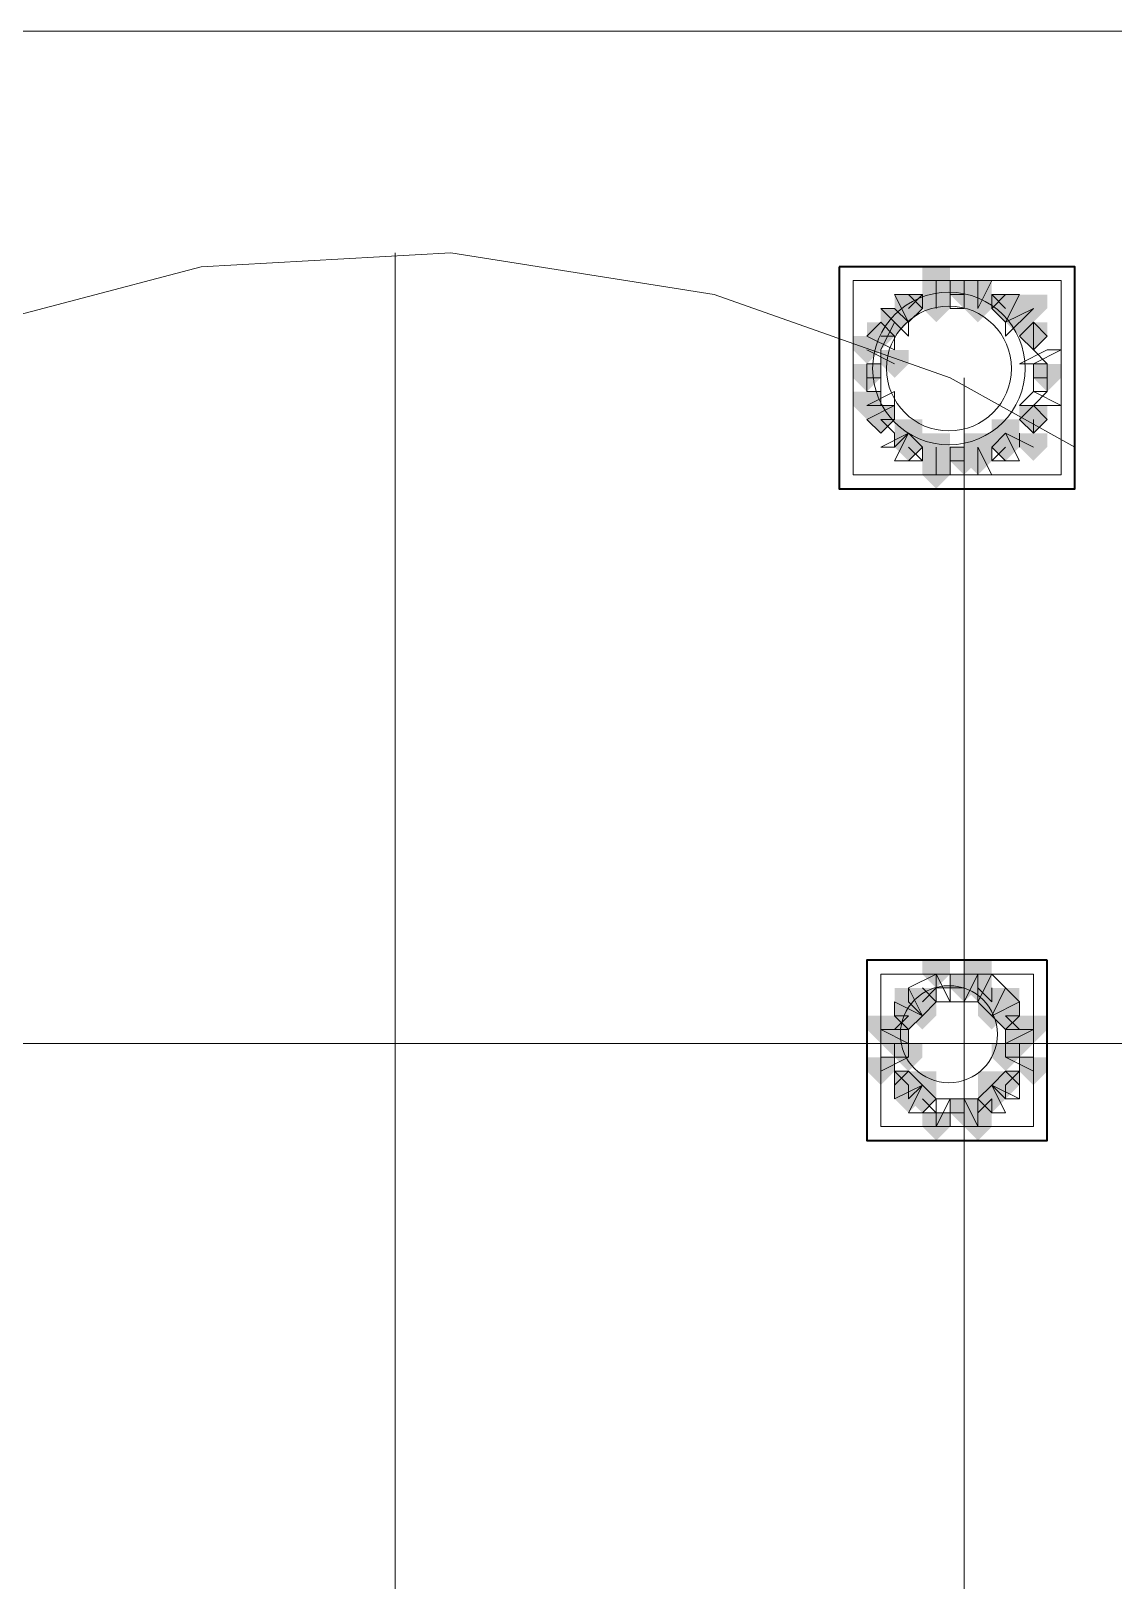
# Model space of a CAD drawing. Header units: millimetres. Extents: x 2315 to 4619, y 1334 to 1897.
# Drawn here: x 3736.45 to 3741.22, y 1554.84 to 1561.67 of the extents above; entities that cross this region are included whole.
import ezdxf

# ---------------------------------------------------------------- set-up
doc = ezdxf.new("R2010")
doc.units = ezdxf.units.MM
doc.linetypes.add('PDF_IMPORT', pattern=[1, 0.8, -0.2])
for name, color, linetype, true_color in [('PDF_10', 7, 'Continuous', 0x00b85c), ('PDF_AXIS', 7, 'Continuous', 0x00b85c), ('PDF_柱构件', 7, 'Continuous', 0x00b85c), ('PDF_转运站初步方案', 7, 'Continuous', 0x00b85c)]:
    doc.layers.add(name, color=color, linetype=linetype, true_color=true_color)
doc.layers.add('PDF_中心线层', color=1, linetype='Continuous')
doc.layers.add('PDF_粗实线层', color=7, linetype='Continuous')

msp = doc.modelspace()

# ---------------------------------------------------------------- hatches: boundary and pattern name
at = {"layer": 'PDF_10', "transparency": 33554559}
for points in [[(3740.5565, 1560.5703), (3740.4954, 1560.5703), (3740.4954, 1560.5093), (3740.5565, 1560.4482), (3740.6175, 1560.5093), (3740.6175, 1560.5703)], [(3740.5565, 1560.5703), (3740.4954, 1560.5703), (3740.4954, 1560.5093), (3740.5565, 1560.4482), (3740.6175, 1560.5093), (3740.6175, 1560.5703)], [(3740.3121, 1560.5093), (3740.2511, 1560.5093), (3740.2511, 1560.4482), (3740.3121, 1560.3871), (3740.3732, 1560.4482), (3740.3732, 1560.5093)], [(3740.3121, 1560.5093), (3740.2511, 1560.5093), (3740.2511, 1560.4482), (3740.3121, 1560.3871), (3740.3732, 1560.4482), (3740.3732, 1560.5093)], [(3740.7397, 1560.5093), (3740.6786, 1560.5093), (3740.6786, 1560.4482), (3740.7397, 1560.3871), (3740.8008, 1560.4482), (3740.8008, 1560.5093)], [(3740.7397, 1560.5093), (3740.6786, 1560.5093), (3740.6786, 1560.4482), (3740.7397, 1560.3871), (3740.8008, 1560.4482), (3740.8008, 1560.5093)], [(3740.19, 1560.3871), (3740.1289, 1560.3871), (3740.1289, 1560.326), (3740.19, 1560.2649), (3740.2511, 1560.326), (3740.2511, 1560.3871)], [(3740.19, 1560.3871), (3740.1289, 1560.3871), (3740.1289, 1560.326), (3740.19, 1560.2649), (3740.2511, 1560.326), (3740.2511, 1560.3871)], [(3740.8619, 1560.3871), (3740.8008, 1560.3871), (3740.8008, 1560.326), (3740.8619, 1560.2649), (3740.923, 1560.326), (3740.923, 1560.3871)], [(3740.8619, 1560.3871), (3740.8008, 1560.3871), (3740.8008, 1560.326), (3740.8619, 1560.2649), (3740.923, 1560.326), (3740.923, 1560.3871)], [(3740.8619, 1560.3871), (3740.8008, 1560.3871), (3740.8008, 1560.326), (3740.8619, 1560.2649), (3740.923, 1560.326), (3740.923, 1560.3871)], [(3740.1289, 1560.2039), (3740.0678, 1560.2039), (3740.0678, 1560.1428), (3740.1289, 1560.0817), (3740.19, 1560.1428), (3740.19, 1560.2039)], [(3740.1289, 1560.2039), (3740.0678, 1560.2039), (3740.0678, 1560.1428), (3740.1289, 1560.0817), (3740.19, 1560.1428), (3740.19, 1560.2039)], [(3740.923, 1560.2039), (3740.8619, 1560.2039), (3740.8619, 1560.1428), (3740.923, 1560.0817), (3740.984, 1560.1428), (3740.984, 1560.2039)], [(3740.923, 1560.2039), (3740.8619, 1560.2039), (3740.8619, 1560.1428), (3740.923, 1560.0817), (3740.984, 1560.1428), (3740.984, 1560.2039)], [(3740.19, 1560.0206), (3740.1289, 1560.0206), (3740.1289, 1559.9595), (3740.19, 1559.8985), (3740.2511, 1559.9595), (3740.2511, 1560.0206)], [(3740.19, 1560.0206), (3740.1289, 1560.0206), (3740.1289, 1559.9595), (3740.19, 1559.8985), (3740.2511, 1559.9595), (3740.2511, 1560.0206)], [(3740.8619, 1560.0206), (3740.8008, 1560.0206), (3740.8008, 1559.9595), (3740.8619, 1559.8985), (3740.923, 1559.9595), (3740.923, 1560.0206)], [(3740.8619, 1560.0206), (3740.8008, 1560.0206), (3740.8008, 1559.9595), (3740.8619, 1559.8985), (3740.923, 1559.9595), (3740.923, 1560.0206)], [(3740.8619, 1560.0206), (3740.8008, 1560.0206), (3740.8008, 1559.9595), (3740.8619, 1559.8985), (3740.923, 1559.9595), (3740.923, 1560.0206)], [(3740.3121, 1559.8985), (3740.2511, 1559.8985), (3740.2511, 1559.8374), (3740.3121, 1559.7763), (3740.3732, 1559.8374), (3740.3732, 1559.8985)], [(3740.3121, 1559.8985), (3740.2511, 1559.8985), (3740.2511, 1559.8374), (3740.3121, 1559.7763), (3740.3732, 1559.8374), (3740.3732, 1559.8985)], [(3740.5565, 1559.8374), (3740.4954, 1559.8374), (3740.4954, 1559.7763), (3740.5565, 1559.7152), (3740.6175, 1559.7763), (3740.6175, 1559.8374)], [(3740.5565, 1559.8374), (3740.4954, 1559.8374), (3740.4954, 1559.7763), (3740.5565, 1559.7152), (3740.6175, 1559.7763), (3740.6175, 1559.8374)], [(3740.7397, 1559.8985), (3740.6786, 1559.8985), (3740.6786, 1559.8374), (3740.7397, 1559.7763), (3740.8008, 1559.8374), (3740.8008, 1559.8985)], [(3740.7397, 1559.8985), (3740.6786, 1559.8985), (3740.6786, 1559.8374), (3740.7397, 1559.7763), (3740.8008, 1559.8374), (3740.8008, 1559.8985)], [(3740.5565, 1557.5163), (3740.4954, 1557.5163), (3740.4954, 1557.4552), (3740.5565, 1557.3941), (3740.6175, 1557.4552), (3740.6175, 1557.5163)], [(3740.5565, 1557.5163), (3740.4954, 1557.5163), (3740.4954, 1557.4552), (3740.5565, 1557.3941), (3740.6175, 1557.4552), (3740.6175, 1557.5163)], [(3740.3732, 1557.4552), (3740.3121, 1557.4552), (3740.3121, 1557.3941), (3740.3732, 1557.333), (3740.4343, 1557.3941), (3740.4343, 1557.4552)], [(3740.3732, 1557.4552), (3740.3121, 1557.4552), (3740.3121, 1557.3941), (3740.3732, 1557.333), (3740.4343, 1557.3941), (3740.4343, 1557.4552)], [(3740.6786, 1557.4552), (3740.6175, 1557.4552), (3740.6175, 1557.3941), (3740.6786, 1557.333), (3740.7397, 1557.3941), (3740.7397, 1557.4552)], [(3740.6786, 1557.4552), (3740.6175, 1557.4552), (3740.6175, 1557.3941), (3740.6786, 1557.333), (3740.7397, 1557.3941), (3740.7397, 1557.4552)], [(3740.3121, 1557.3941), (3740.2511, 1557.3941), (3740.2511, 1557.333), (3740.3121, 1557.272), (3740.3732, 1557.333), (3740.3732, 1557.3941)], [(3740.3121, 1557.3941), (3740.2511, 1557.3941), (3740.2511, 1557.333), (3740.3121, 1557.272), (3740.3732, 1557.333), (3740.3732, 1557.3941)], [(3740.7397, 1557.3941), (3740.6786, 1557.3941), (3740.6786, 1557.333), (3740.7397, 1557.272), (3740.8008, 1557.333), (3740.8008, 1557.3941)], [(3740.7397, 1557.3941), (3740.6786, 1557.3941), (3740.6786, 1557.333), (3740.7397, 1557.272), (3740.8008, 1557.333), (3740.8008, 1557.3941)], [(3740.2511, 1557.272), (3740.19, 1557.272), (3740.19, 1557.2109), (3740.2511, 1557.1498), (3740.3121, 1557.2109), (3740.3121, 1557.272)], [(3740.2511, 1557.272), (3740.19, 1557.272), (3740.19, 1557.2109), (3740.2511, 1557.1498), (3740.3121, 1557.2109), (3740.3121, 1557.272)], [(3740.2511, 1557.272), (3740.19, 1557.272), (3740.19, 1557.2109), (3740.2511, 1557.1498), (3740.3121, 1557.2109), (3740.3121, 1557.272)], [(3740.8008, 1557.272), (3740.7397, 1557.272), (3740.7397, 1557.2109), (3740.8008, 1557.1498), (3740.8619, 1557.2109), (3740.8619, 1557.272)], [(3740.8008, 1557.272), (3740.7397, 1557.272), (3740.7397, 1557.2109), (3740.8008, 1557.1498), (3740.8619, 1557.2109), (3740.8619, 1557.272)], [(3740.8008, 1557.272), (3740.7397, 1557.272), (3740.7397, 1557.2109), (3740.8008, 1557.1498), (3740.8619, 1557.2109), (3740.8619, 1557.272)], [(3740.3121, 1557.0887), (3740.2511, 1557.0887), (3740.2511, 1557.0276), (3740.3121, 1556.9666), (3740.3732, 1557.0276), (3740.3732, 1557.0887)], [(3740.3121, 1557.0887), (3740.2511, 1557.0887), (3740.2511, 1557.0276), (3740.3121, 1556.9666), (3740.3732, 1557.0276), (3740.3732, 1557.0887)], [(3740.7397, 1557.0887), (3740.6786, 1557.0887), (3740.6786, 1557.0276), (3740.7397, 1556.9666), (3740.8008, 1557.0276), (3740.8008, 1557.0887)], [(3740.7397, 1557.0887), (3740.6786, 1557.0887), (3740.6786, 1557.0276), (3740.7397, 1556.9666), (3740.8008, 1557.0276), (3740.8008, 1557.0887)], [(3740.3732, 1557.0276), (3740.3121, 1557.0276), (3740.3121, 1556.9666), (3740.3732, 1556.9055), (3740.4343, 1556.9666), (3740.4343, 1557.0276)], [(3740.3732, 1557.0276), (3740.3121, 1557.0276), (3740.3121, 1556.9666), (3740.3732, 1556.9055), (3740.4343, 1556.9666), (3740.4343, 1557.0276)], [(3740.5565, 1556.9666), (3740.4954, 1556.9666), (3740.4954, 1556.9055), (3740.5565, 1556.8444), (3740.6175, 1556.9055), (3740.6175, 1556.9666)], [(3740.5565, 1556.9666), (3740.4954, 1556.9666), (3740.4954, 1556.9055), (3740.5565, 1556.8444), (3740.6175, 1556.9055), (3740.6175, 1556.9666)], [(3740.6786, 1557.0276), (3740.6175, 1557.0276), (3740.6175, 1556.9666), (3740.6786, 1556.9055), (3740.7397, 1556.9666), (3740.7397, 1557.0276)], [(3740.6786, 1557.0276), (3740.6175, 1557.0276), (3740.6175, 1556.9666), (3740.6786, 1556.9055), (3740.7397, 1556.9666), (3740.7397, 1557.0276)]]:
    msp.add_hatch(color=6, dxfattribs=at).paths.add_polyline_path(points)
at = {"layer": 'PDF_柱构件', "transparency": 33554559}
for points in [[(3740.4343, 1560.6314), (3740.3732, 1560.6314), (3740.3732, 1560.5703), (3740.4343, 1560.5093), (3740.4954, 1560.5703), (3740.4954, 1560.6314)], [(3740.4343, 1560.5703), (3740.3732, 1560.5703), (3740.3732, 1560.5093), (3740.4343, 1560.4482), (3740.4954, 1560.5093), (3740.4954, 1560.5703)], [(3740.6175, 1560.5703), (3740.5565, 1560.5703), (3740.5565, 1560.5093), (3740.6175, 1560.4482), (3740.6786, 1560.5093), (3740.6786, 1560.5703)], [(3740.2511, 1560.4482), (3740.19, 1560.4482), (3740.19, 1560.3871), (3740.2511, 1560.326), (3740.3121, 1560.3871), (3740.3121, 1560.4482)], [(3740.4343, 1560.5093), (3740.3732, 1560.5093), (3740.3732, 1560.4482), (3740.4343, 1560.3871), (3740.4954, 1560.4482), (3740.4954, 1560.5093)], [(3740.6175, 1560.5093), (3740.5565, 1560.5093), (3740.5565, 1560.4482), (3740.6175, 1560.3871), (3740.6786, 1560.4482), (3740.6786, 1560.5093)], [(3740.8008, 1560.4482), (3740.7397, 1560.4482), (3740.7397, 1560.3871), (3740.8008, 1560.326), (3740.8619, 1560.3871), (3740.8619, 1560.4482)], [(3740.8619, 1560.5093), (3740.8008, 1560.5093), (3740.8008, 1560.4482), (3740.8619, 1560.3871), (3740.923, 1560.4482), (3740.923, 1560.5093)], [(3740.1289, 1560.326), (3740.0678, 1560.326), (3740.0678, 1560.2649), (3740.1289, 1560.2039), (3740.19, 1560.2649), (3740.19, 1560.326)], [(3740.2511, 1560.2649), (3740.19, 1560.2649), (3740.19, 1560.2039), (3740.2511, 1560.1428), (3740.3121, 1560.2039), (3740.3121, 1560.2649)], [(3740.1289, 1560.0817), (3740.0678, 1560.0817), (3740.0678, 1560.0206), (3740.1289, 1559.9595), (3740.19, 1560.0206), (3740.19, 1560.0817)], [(3740.3121, 1559.9595), (3740.2511, 1559.9595), (3740.2511, 1559.8985), (3740.3121, 1559.8374), (3740.3732, 1559.8985), (3740.3732, 1559.9595)], [(3740.7397, 1559.9595), (3740.6786, 1559.9595), (3740.6786, 1559.8985), (3740.7397, 1559.8374), (3740.8008, 1559.8985), (3740.8008, 1559.9595)], [(3740.4343, 1559.8985), (3740.3732, 1559.8985), (3740.3732, 1559.8374), (3740.4343, 1559.7763), (3740.4954, 1559.8374), (3740.4954, 1559.8985)], [(3740.4343, 1559.8374), (3740.3732, 1559.8374), (3740.3732, 1559.7763), (3740.4343, 1559.7152), (3740.4954, 1559.7763), (3740.4954, 1559.8374)], [(3740.6175, 1559.8985), (3740.5565, 1559.8985), (3740.5565, 1559.8374), (3740.6175, 1559.7763), (3740.6786, 1559.8374), (3740.6786, 1559.8985)], [(3740.6175, 1559.8374), (3740.5565, 1559.8374), (3740.5565, 1559.7763), (3740.6175, 1559.7152), (3740.6786, 1559.7763), (3740.6786, 1559.8374)], [(3740.8619, 1559.8985), (3740.8008, 1559.8985), (3740.8008, 1559.8374), (3740.8619, 1559.7763), (3740.923, 1559.8374), (3740.923, 1559.8985)], [(3740.4343, 1559.7763), (3740.3732, 1559.7763), (3740.3732, 1559.7152), (3740.4343, 1559.6541), (3740.4954, 1559.7152), (3740.4954, 1559.7763)], [(3740.4343, 1557.5774), (3740.3732, 1557.5774), (3740.3732, 1557.5163), (3740.4343, 1557.4552), (3740.4954, 1557.5163), (3740.4954, 1557.5774)], [(3740.6175, 1557.5774), (3740.5565, 1557.5774), (3740.5565, 1557.5163), (3740.6175, 1557.4552), (3740.6786, 1557.5163), (3740.6786, 1557.5774)], [(3740.6175, 1557.5163), (3740.5565, 1557.5163), (3740.5565, 1557.4552), (3740.6175, 1557.3941), (3740.6786, 1557.4552), (3740.6786, 1557.5163)], [(3740.3121, 1557.4552), (3740.2511, 1557.4552), (3740.2511, 1557.3941), (3740.3121, 1557.333), (3740.3732, 1557.3941), (3740.3732, 1557.4552)], [(3740.7397, 1557.4552), (3740.6786, 1557.4552), (3740.6786, 1557.3941), (3740.7397, 1557.333), (3740.8008, 1557.3941), (3740.8008, 1557.4552)], [(3740.3732, 1557.3941), (3740.3121, 1557.3941), (3740.3121, 1557.333), (3740.3732, 1557.272), (3740.4343, 1557.333), (3740.4343, 1557.3941)], [(3740.6786, 1557.3941), (3740.6175, 1557.3941), (3740.6175, 1557.333), (3740.6786, 1557.272), (3740.7397, 1557.333), (3740.7397, 1557.3941)], [(3740.19, 1557.333), (3740.1289, 1557.333), (3740.1289, 1557.272), (3740.19, 1557.2109), (3740.2511, 1557.272), (3740.2511, 1557.333)], [(3740.2511, 1557.333), (3740.19, 1557.333), (3740.19, 1557.272), (3740.2511, 1557.2109), (3740.3121, 1557.272), (3740.3121, 1557.333)], [(3740.8008, 1557.333), (3740.7397, 1557.333), (3740.7397, 1557.272), (3740.8008, 1557.2109), (3740.8619, 1557.272), (3740.8619, 1557.333)], [(3740.8619, 1557.333), (3740.8008, 1557.333), (3740.8008, 1557.272), (3740.8619, 1557.2109), (3740.923, 1557.272), (3740.923, 1557.333)], [(3740.3121, 1557.2109), (3740.2511, 1557.2109), (3740.2511, 1557.1498), (3740.3121, 1557.0887), (3740.3732, 1557.1498), (3740.3732, 1557.2109)], [(3740.7397, 1557.2109), (3740.6786, 1557.2109), (3740.6786, 1557.1498), (3740.7397, 1557.0887), (3740.8008, 1557.1498), (3740.8008, 1557.2109)], [(3740.19, 1557.1498), (3740.1289, 1557.1498), (3740.1289, 1557.0887), (3740.19, 1557.0276), (3740.2511, 1557.0887), (3740.2511, 1557.1498)], [(3740.8619, 1557.1498), (3740.8008, 1557.1498), (3740.8008, 1557.0887), (3740.8619, 1557.0276), (3740.923, 1557.0887), (3740.923, 1557.1498)], [(3740.3732, 1557.0887), (3740.3121, 1557.0887), (3740.3121, 1557.0276), (3740.3732, 1556.9666), (3740.4343, 1557.0276), (3740.4343, 1557.0887)], [(3740.6786, 1557.0887), (3740.6175, 1557.0887), (3740.6175, 1557.0276), (3740.6786, 1556.9666), (3740.7397, 1557.0276), (3740.7397, 1557.0887)], [(3740.3121, 1557.0276), (3740.2511, 1557.0276), (3740.2511, 1556.9666), (3740.3121, 1556.9055), (3740.3732, 1556.9666), (3740.3732, 1557.0276)], [(3740.6175, 1556.9666), (3740.5565, 1556.9666), (3740.5565, 1556.9055), (3740.6175, 1556.8444), (3740.6786, 1556.9055), (3740.6786, 1556.9666)], [(3740.4343, 1556.9055), (3740.3732, 1556.9055), (3740.3732, 1556.8444), (3740.4343, 1556.7833), (3740.4954, 1556.8444), (3740.4954, 1556.9055)], [(3740.6175, 1556.9055), (3740.5565, 1556.9055), (3740.5565, 1556.8444), (3740.6175, 1556.7833), (3740.6786, 1556.8444), (3740.6786, 1556.9055)]]:
    msp.add_hatch(color=6, dxfattribs=at).paths.add_polyline_path(points)
at = {"layer": 'PDF_转运站初步方案', "transparency": 33554559}
for points in [[(3740.5565, 1560.5703), (3740.4954, 1560.5703), (3740.4954, 1560.5093), (3740.5565, 1560.4482), (3740.6175, 1560.5093), (3740.6175, 1560.5703)], [(3740.5565, 1560.5703), (3740.4954, 1560.5703), (3740.4954, 1560.5093), (3740.5565, 1560.4482), (3740.6175, 1560.5093), (3740.6175, 1560.5703)], [(3740.3121, 1560.5093), (3740.2511, 1560.5093), (3740.2511, 1560.4482), (3740.3121, 1560.3871), (3740.3732, 1560.4482), (3740.3732, 1560.5093)], [(3740.3121, 1560.5093), (3740.2511, 1560.5093), (3740.2511, 1560.4482), (3740.3121, 1560.3871), (3740.3732, 1560.4482), (3740.3732, 1560.5093)], [(3740.7397, 1560.5093), (3740.6786, 1560.5093), (3740.6786, 1560.4482), (3740.7397, 1560.3871), (3740.8008, 1560.4482), (3740.8008, 1560.5093)], [(3740.7397, 1560.5093), (3740.6786, 1560.5093), (3740.6786, 1560.4482), (3740.7397, 1560.3871), (3740.8008, 1560.4482), (3740.8008, 1560.5093)], [(3740.19, 1560.3871), (3740.1289, 1560.3871), (3740.1289, 1560.326), (3740.19, 1560.2649), (3740.2511, 1560.326), (3740.2511, 1560.3871)], [(3740.19, 1560.3871), (3740.1289, 1560.3871), (3740.1289, 1560.326), (3740.19, 1560.2649), (3740.2511, 1560.326), (3740.2511, 1560.3871)], [(3740.8619, 1560.3871), (3740.8008, 1560.3871), (3740.8008, 1560.326), (3740.8619, 1560.2649), (3740.923, 1560.326), (3740.923, 1560.3871)], [(3740.8619, 1560.3871), (3740.8008, 1560.3871), (3740.8008, 1560.326), (3740.8619, 1560.2649), (3740.923, 1560.326), (3740.923, 1560.3871)], [(3740.1289, 1560.2039), (3740.0678, 1560.2039), (3740.0678, 1560.1428), (3740.1289, 1560.0817), (3740.19, 1560.1428), (3740.19, 1560.2039)], [(3740.1289, 1560.2039), (3740.0678, 1560.2039), (3740.0678, 1560.1428), (3740.1289, 1560.0817), (3740.19, 1560.1428), (3740.19, 1560.2039)], [(3740.923, 1560.2039), (3740.8619, 1560.2039), (3740.8619, 1560.1428), (3740.923, 1560.0817), (3740.984, 1560.1428), (3740.984, 1560.2039)], [(3740.923, 1560.2039), (3740.8619, 1560.2039), (3740.8619, 1560.1428), (3740.923, 1560.0817), (3740.984, 1560.1428), (3740.984, 1560.2039)], [(3740.19, 1560.0206), (3740.1289, 1560.0206), (3740.1289, 1559.9595), (3740.19, 1559.8985), (3740.2511, 1559.9595), (3740.2511, 1560.0206)], [(3740.19, 1560.0206), (3740.1289, 1560.0206), (3740.1289, 1559.9595), (3740.19, 1559.8985), (3740.2511, 1559.9595), (3740.2511, 1560.0206)], [(3740.8619, 1560.0206), (3740.8008, 1560.0206), (3740.8008, 1559.9595), (3740.8619, 1559.8985), (3740.923, 1559.9595), (3740.923, 1560.0206)], [(3740.8619, 1560.0206), (3740.8008, 1560.0206), (3740.8008, 1559.9595), (3740.8619, 1559.8985), (3740.923, 1559.9595), (3740.923, 1560.0206)], [(3740.3121, 1559.8985), (3740.2511, 1559.8985), (3740.2511, 1559.8374), (3740.3121, 1559.7763), (3740.3732, 1559.8374), (3740.3732, 1559.8985)], [(3740.3121, 1559.8985), (3740.2511, 1559.8985), (3740.2511, 1559.8374), (3740.3121, 1559.7763), (3740.3732, 1559.8374), (3740.3732, 1559.8985)], [(3740.5565, 1559.8374), (3740.4954, 1559.8374), (3740.4954, 1559.7763), (3740.5565, 1559.7152), (3740.6175, 1559.7763), (3740.6175, 1559.8374)], [(3740.5565, 1559.8374), (3740.4954, 1559.8374), (3740.4954, 1559.7763), (3740.5565, 1559.7152), (3740.6175, 1559.7763), (3740.6175, 1559.8374)], [(3740.7397, 1559.8985), (3740.6786, 1559.8985), (3740.6786, 1559.8374), (3740.7397, 1559.7763), (3740.8008, 1559.8374), (3740.8008, 1559.8985)], [(3740.7397, 1559.8985), (3740.6786, 1559.8985), (3740.6786, 1559.8374), (3740.7397, 1559.7763), (3740.8008, 1559.8374), (3740.8008, 1559.8985)], [(3740.5565, 1557.5163), (3740.4954, 1557.5163), (3740.4954, 1557.4552), (3740.5565, 1557.3941), (3740.6175, 1557.4552), (3740.6175, 1557.5163)], [(3740.5565, 1557.5163), (3740.4954, 1557.5163), (3740.4954, 1557.4552), (3740.5565, 1557.3941), (3740.6175, 1557.4552), (3740.6175, 1557.5163)], [(3740.3732, 1557.4552), (3740.3121, 1557.4552), (3740.3121, 1557.3941), (3740.3732, 1557.333), (3740.4343, 1557.3941), (3740.4343, 1557.4552)], [(3740.3732, 1557.4552), (3740.3121, 1557.4552), (3740.3121, 1557.3941), (3740.3732, 1557.333), (3740.4343, 1557.3941), (3740.4343, 1557.4552)], [(3740.6786, 1557.4552), (3740.6175, 1557.4552), (3740.6175, 1557.3941), (3740.6786, 1557.333), (3740.7397, 1557.3941), (3740.7397, 1557.4552)], [(3740.6786, 1557.4552), (3740.6175, 1557.4552), (3740.6175, 1557.3941), (3740.6786, 1557.333), (3740.7397, 1557.3941), (3740.7397, 1557.4552)], [(3740.3121, 1557.3941), (3740.2511, 1557.3941), (3740.2511, 1557.333), (3740.3121, 1557.272), (3740.3732, 1557.333), (3740.3732, 1557.3941)], [(3740.3121, 1557.3941), (3740.2511, 1557.3941), (3740.2511, 1557.333), (3740.3121, 1557.272), (3740.3732, 1557.333), (3740.3732, 1557.3941)], [(3740.7397, 1557.3941), (3740.6786, 1557.3941), (3740.6786, 1557.333), (3740.7397, 1557.272), (3740.8008, 1557.333), (3740.8008, 1557.3941)], [(3740.7397, 1557.3941), (3740.6786, 1557.3941), (3740.6786, 1557.333), (3740.7397, 1557.272), (3740.8008, 1557.333), (3740.8008, 1557.3941)], [(3740.2511, 1557.272), (3740.19, 1557.272), (3740.19, 1557.2109), (3740.2511, 1557.1498), (3740.3121, 1557.2109), (3740.3121, 1557.272)], [(3740.2511, 1557.272), (3740.19, 1557.272), (3740.19, 1557.2109), (3740.2511, 1557.1498), (3740.3121, 1557.2109), (3740.3121, 1557.272)], [(3740.8008, 1557.272), (3740.7397, 1557.272), (3740.7397, 1557.2109), (3740.8008, 1557.1498), (3740.8619, 1557.2109), (3740.8619, 1557.272)], [(3740.8008, 1557.272), (3740.7397, 1557.272), (3740.7397, 1557.2109), (3740.8008, 1557.1498), (3740.8619, 1557.2109), (3740.8619, 1557.272)], [(3740.3121, 1557.0887), (3740.2511, 1557.0887), (3740.2511, 1557.0276), (3740.3121, 1556.9666), (3740.3732, 1557.0276), (3740.3732, 1557.0887)], [(3740.3121, 1557.0887), (3740.2511, 1557.0887), (3740.2511, 1557.0276), (3740.3121, 1556.9666), (3740.3732, 1557.0276), (3740.3732, 1557.0887)], [(3740.7397, 1557.0887), (3740.6786, 1557.0887), (3740.6786, 1557.0276), (3740.7397, 1556.9666), (3740.8008, 1557.0276), (3740.8008, 1557.0887)], [(3740.7397, 1557.0887), (3740.6786, 1557.0887), (3740.6786, 1557.0276), (3740.7397, 1556.9666), (3740.8008, 1557.0276), (3740.8008, 1557.0887)], [(3740.3732, 1557.0276), (3740.3121, 1557.0276), (3740.3121, 1556.9666), (3740.3732, 1556.9055), (3740.4343, 1556.9666), (3740.4343, 1557.0276)], [(3740.3732, 1557.0276), (3740.3121, 1557.0276), (3740.3121, 1556.9666), (3740.3732, 1556.9055), (3740.4343, 1556.9666), (3740.4343, 1557.0276)], [(3740.5565, 1556.9666), (3740.4954, 1556.9666), (3740.4954, 1556.9055), (3740.5565, 1556.8444), (3740.6175, 1556.9055), (3740.6175, 1556.9666)], [(3740.5565, 1556.9666), (3740.4954, 1556.9666), (3740.4954, 1556.9055), (3740.5565, 1556.8444), (3740.6175, 1556.9055), (3740.6175, 1556.9666)], [(3740.6786, 1557.0276), (3740.6175, 1557.0276), (3740.6175, 1556.9666), (3740.6786, 1556.9055), (3740.7397, 1556.9666), (3740.7397, 1557.0276)], [(3740.6786, 1557.0276), (3740.6175, 1557.0276), (3740.6175, 1556.9666), (3740.6786, 1556.9055), (3740.7397, 1556.9666), (3740.7397, 1557.0276)]]:
    msp.add_hatch(color=6, dxfattribs=at).paths.add_polyline_path(points)

# ---------------------------------------------------------------- linework, layer by layer
at = {"layer": 'PDF_10', "color": 6, "lineweight": 18}
for points in [[(3740.4954, 1560.5093), (3740.5565, 1560.5093), (3740.5565, 1560.5703)], [(3740.3121, 1560.4482), (3740.3732, 1560.5093)], [(3740.3732, 1560.4482), (3740.3121, 1560.5093)], [(3740.6786, 1560.5093), (3740.7397, 1560.4482)], [(3740.6786, 1560.4482), (3740.7397, 1560.5093)], [(3740.19, 1560.2649), (3740.2511, 1560.3871)], [(3740.8619, 1560.3871), (3740.8619, 1560.2649)], [(3740.2511, 1560.326), (3740.19, 1560.326)], [(3740.1289, 1560.0817), (3740.1289, 1560.2039)], [(3740.923, 1560.2039), (3740.923, 1560.0817)], [(3740.19, 1560.1428), (3740.1289, 1560.1428)], [(3740.8619, 1560.1428), (3740.923, 1560.1428)], [(3740.2511, 1559.8985), (3740.19, 1559.9595), (3740.2511, 1559.9595)], [(3740.8619, 1559.9595), (3740.8619, 1559.8985)], [(3740.3732, 1559.7763), (3740.3121, 1559.8374)], [(3740.3732, 1559.8374), (3740.3121, 1559.7763)], [(3740.7397, 1559.8374), (3740.6786, 1559.7763)], [(3740.6786, 1559.8374), (3740.7397, 1559.7763)], [(3740.5565, 1559.7152), (3740.5565, 1559.7763), (3740.4954, 1559.7763)], [(3740.5565, 1557.5163), (3740.5565, 1557.4552), (3740.4954, 1557.4552)], [(3740.4343, 1557.4552), (3740.3732, 1557.3941)], [(3740.4343, 1557.3941), (3740.3732, 1557.4552)], [(3740.6786, 1557.4552), (3740.6786, 1557.3941), (3740.6175, 1557.4552)], [(3740.2511, 1557.333), (3740.3121, 1557.333), (3740.2511, 1557.272)], [(3740.8008, 1557.272), (3740.7397, 1557.333), (3740.8008, 1557.333)], [(3740.2511, 1557.2109), (3740.2511, 1557.1498)], [(3740.8008, 1557.1498), (3740.8008, 1557.2109)], [(3740.2511, 1557.0887), (3740.3121, 1557.0276)], [(3740.3121, 1557.0887), (3740.2511, 1557.0276)], [(3740.7397, 1557.0276), (3740.8008, 1557.0887)], [(3740.7397, 1557.0887), (3740.8008, 1557.0276)], [(3740.3732, 1556.9666), (3740.4343, 1556.9055)], [(3740.4343, 1556.9666), (3740.3732, 1556.9055)], [(3740.4954, 1556.9055), (3740.5565, 1556.9055), (3740.5565, 1556.9666)], [(3740.6175, 1556.9055), (3740.6786, 1556.9666), (3740.6786, 1556.9055)]]:
    msp.add_lwpolyline(points, dxfattribs=at)
at = {"layer": 'PDF_AXIS', "color": 6, "lineweight": 18}
for points in [[(3740.0678, 1560.5703), (3740.0678, 1559.7152), (3740.984, 1559.7152), (3740.984, 1560.5703)], [(3740.8619, 1557.5163), (3740.8619, 1556.8444), (3740.19, 1556.8444), (3740.19, 1557.5163)]]:
    msp.add_lwpolyline(points, close=True, dxfattribs=at)
at = {"layer": 'PDF_中心线层', "color": 5, "linetype": 'PDF_IMPORT', "lineweight": 18, "ltscale": 14.048656}
msp.add_lwpolyline([(3703.0527, 1534.672), (3773.0516, 1534.672), (3773.0516, 1561.6698), (3703.0527, 1561.6698), (3703.0527, 1534.672)], dxfattribs=at)
at = {"layer": 'PDF_中心线层', "color": 6, "lineweight": 18}
for points in [[(3732.0662, 1554.7066), (3732.0662, 1555.2563), (3732.2494, 1556.3557), (3732.677, 1557.4552), (3733.2878, 1558.3714), (3734.0819, 1559.2266), (3735.0592, 1559.8985), (3736.0365, 1560.326), (3737.197, 1560.6314), (3738.2965, 1560.6925), (3739.457, 1560.5093), (3740.4954, 1560.1428), (3741.0451, 1559.8374)], [(3740.5565, 1549.2093), (3740.5565, 1560.1428)], [(3732.5548, 1557.2109), (3743.4884, 1557.2109)]]:
    msp.add_lwpolyline(points, dxfattribs=at)
msp.add_lwpolyline([(3738.0521, 1560.6925), (3738.0521, 1548.6595)], close=True, dxfattribs=at)
at = {"layer": 'PDF_柱构件', "color": 6, "lineweight": 18}
for points in [[(3740.4343, 1560.5703), (3740.4343, 1560.4482)], [(3740.4954, 1560.4482), (3740.5565, 1560.4482), (3740.5565, 1560.5703), (3740.4954, 1560.5703)], [(3740.6175, 1560.5703), (3740.6175, 1560.4482), (3740.6786, 1560.5703)], [(3740.19, 1560.4482), (3740.3121, 1560.326), (3740.3121, 1560.3871), (3740.2511, 1560.4482)], [(3740.3121, 1560.3871), (3740.3732, 1560.4482), (3740.3732, 1560.5093), (3740.2511, 1560.5093)], [(3740.6786, 1560.4482), (3740.7397, 1560.3871), (3740.8008, 1560.5093), (3740.6786, 1560.5093)], [(3740.8619, 1560.4482), (3740.7397, 1560.3871), (3740.7397, 1560.326)], [(3740.2511, 1560.2649), (3740.2511, 1560.326), (3740.19, 1560.3871), (3740.1289, 1560.326)], [(3740.8008, 1560.326), (3740.8619, 1560.2649), (3740.923, 1560.326), (3740.8619, 1560.3871)], [(3740.1289, 1560.2649), (3740.2511, 1560.2039)], [(3740.923, 1560.2649), (3740.8008, 1560.2039), (3740.8619, 1560.2039), (3740.984, 1560.2649)], [(3740.19, 1560.0817), (3740.19, 1560.2039), (3740.1289, 1560.2039), (3740.1289, 1560.0817)], [(3740.8619, 1560.2039), (3740.8619, 1560.0817), (3740.923, 1560.0817), (3740.923, 1560.2039)], [(3740.1289, 1560.0206), (3740.2511, 1560.0206), (3740.2511, 1560.0817)], [(3740.984, 1560.0206), (3740.8619, 1560.0817), (3740.8008, 1560.0206), (3740.923, 1560.0206)], [(3740.2511, 1559.9595), (3740.2511, 1560.0206), (3740.1289, 1559.9595), (3740.19, 1559.8985)], [(3740.8619, 1560.0206), (3740.8008, 1559.9595), (3740.8619, 1559.8985), (3740.923, 1559.9595)], [(3740.3732, 1559.8374), (3740.3121, 1559.8985), (3740.2511, 1559.7763), (3740.3732, 1559.7763)], [(3740.4343, 1559.7152), (3740.4343, 1559.8374)], [(3740.5565, 1559.8374), (3740.4954, 1559.8374), (3740.4954, 1559.7152), (3740.5565, 1559.7152)], [(3740.6786, 1559.7152), (3740.6175, 1559.8374), (3740.6175, 1559.7152)], [(3740.7397, 1559.8985), (3740.6786, 1559.8374), (3740.6786, 1559.7763), (3740.8008, 1559.7763)], [(3740.8619, 1559.8374), (3740.7397, 1559.8985)], [(3740.4343, 1557.3941), (3740.3732, 1557.333), (3740.3121, 1557.4552), (3740.4343, 1557.5163)], [(3740.4343, 1557.5163), (3740.4954, 1557.3941), (3740.4343, 1557.3941)], [(3740.5565, 1557.3941), (3740.4954, 1557.3941), (3740.4954, 1557.5163), (3740.5565, 1557.5163)], [(3740.6175, 1557.5163), (3740.6175, 1557.3941), (3740.5565, 1557.3941)], [(3740.6786, 1557.333), (3740.6175, 1557.3941), (3740.6786, 1557.5163), (3740.7397, 1557.4552)], [(3740.3121, 1557.4552), (3740.3732, 1557.333), (3740.3121, 1557.3941)], [(3740.8008, 1557.3941), (3740.6786, 1557.333), (3740.7397, 1557.4552)], [(3740.3732, 1557.333), (3740.3121, 1557.272), (3740.2511, 1557.333), (3740.2511, 1557.3941)], [(3740.7397, 1557.272), (3740.6786, 1557.333), (3740.8008, 1557.3941), (3740.8008, 1557.333)], [(3740.19, 1557.272), (3740.3121, 1557.272), (3740.3121, 1557.2109)], [(3740.8619, 1557.272), (3740.7397, 1557.2109), (3740.7397, 1557.272)], [(3740.3121, 1557.2109), (3740.3121, 1557.1498), (3740.19, 1557.1498), (3740.19, 1557.2109)], [(3740.7397, 1557.1498), (3740.7397, 1557.2109), (3740.8619, 1557.2109), (3740.8619, 1557.1498)], [(3740.19, 1557.0887), (3740.3121, 1557.1498)], [(3740.8619, 1557.0887), (3740.7397, 1557.1498)], [(3740.3121, 1557.0887), (3740.3732, 1557.0276), (3740.2511, 1556.9666), (3740.2511, 1557.0887)], [(3740.6786, 1557.0276), (3740.7397, 1557.0887), (3740.8008, 1557.0887), (3740.8008, 1556.9666)], [(3740.3121, 1556.9666), (3740.3732, 1557.0276)], [(3740.3732, 1557.0276), (3740.4343, 1556.9666), (3740.4343, 1556.9055), (3740.3121, 1556.9055)], [(3740.4343, 1556.8444), (3740.4343, 1556.9666), (3740.4954, 1556.9666)], [(3740.4954, 1556.9666), (3740.5565, 1556.9666), (3740.5565, 1556.8444), (3740.4954, 1556.8444)], [(3740.6175, 1556.8444), (3740.5565, 1556.9666), (3740.6175, 1556.9666)], [(3740.6175, 1556.9666), (3740.6786, 1557.0276), (3740.7397, 1556.9055), (3740.6786, 1556.9055)]]:
    msp.add_lwpolyline(points, close=True, dxfattribs=at)
for points in [[(3740.19, 1560.2039), (3740.19, 1560.2649)], [(3740.8619, 1560.2649), (3740.923, 1560.2039)], [(3740.19, 1560.0206), (3740.19, 1560.0817)], [(3740.923, 1560.0817), (3740.8619, 1560.0206)], [(3740.2511, 1559.8374), (3740.3121, 1559.8985), (3740.19, 1559.8374), (3740.2511, 1559.8374), (3740.2511, 1559.8985)], [(3740.8008, 1559.8985), (3740.8008, 1559.8374)], [(3740.4954, 1557.4552), (3740.4343, 1557.4552)], [(3740.2511, 1557.1498), (3740.2511, 1557.0887)], [(3740.8008, 1557.0887), (3740.8008, 1557.1498)], [(3740.3121, 1557.0276), (3740.3121, 1556.9666)], [(3740.7397, 1556.9666), (3740.6786, 1557.0276), (3740.8008, 1556.9666), (3740.7397, 1556.9666), (3740.7397, 1557.0276)], [(3740.4343, 1556.9055), (3740.4954, 1556.9055)]]:
    msp.add_lwpolyline(points, dxfattribs=at)
at = {"layer": 'PDF_粗实线层', "color": 6, "lineweight": 35}
for points in [[(3740.0067, 1560.6314), (3740.0067, 1559.6541), (3741.0451, 1559.6541), (3741.0451, 1560.6314)], [(3740.923, 1557.5774), (3740.1289, 1557.5774), (3740.1289, 1556.7833), (3740.923, 1556.7833)]]:
    msp.add_lwpolyline(points, close=True, dxfattribs=at)
at = {"layer": 'PDF_转运站初步方案', "color": 6, "lineweight": 18}
for centre, radius in [((3740.49, 1560.1834), 0.3359), ((3740.49, 1560.1834), 0.2749), ((3740.49, 1557.2514), 0.2138), ((3740.49, 1557.2514), 0.2138)]:
    msp.add_circle(centre, radius, dxfattribs=at)

doc.saveas('drawing.dxf')
